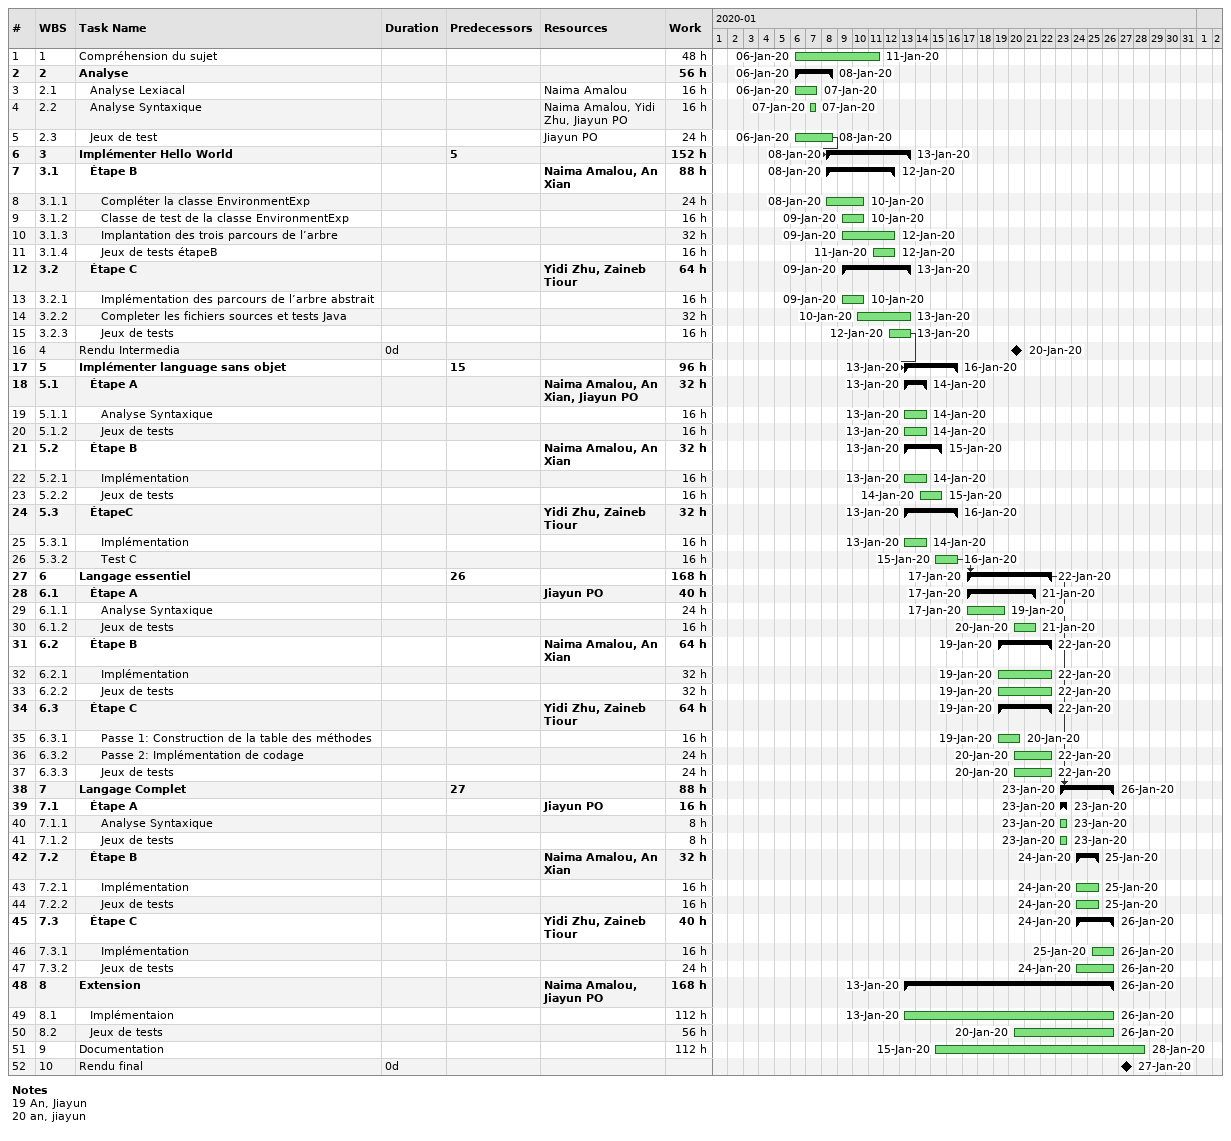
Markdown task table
| ID | WBS | Task | Duration | Start | Finish | Predecessors | Resources | Work (h) |
|---|---|---|---|---|---|---|---|---|
| 1 | 1 | Compréhension du sujet |  | 2020-01-06 | 2020-01-11 |  |  | 48 |
| 2 | 2 | **Analyse** |  | 2020-01-06 | 2020-01-08 |  |  | 56 |
| 3 | 2.1 | Analyse Lexiacal |  | 2020-01-06 | 2020-01-07 |  | Naima Amalou | 16 |
| 4 | 2.2 | Analyse Syntaxique |  | 2020-01-07 | 2020-01-07 |  | Naima Amalou, Yidi Zhu, Jiayun PO | 16 |
| 5 | 2.3 | Jeux de test |  | 2020-01-06 | 2020-01-08 |  | Jiayun PO | 24 |
| 6 | 3 | **Implémenter Hello World** |  | 2020-01-08 | 2020-01-13 | 5 |  | 152 |
| 7 | 3.1 | **Étape B** |  | 2020-01-08 | 2020-01-12 |  | Naima Amalou, An Xian | 88 |
| 8 | 3.1.1 | Compléter la classe EnvironmentExp |  | 2020-01-08 | 2020-01-10 |  |  | 24 |
| 9 | 3.1.2 | Classe de test de la classe EnvironmentExp |  | 2020-01-09 | 2020-01-10 |  |  | 16 |
| 10 | 3.1.3 | Implantation des trois parcours de l’arbre |  | 2020-01-09 | 2020-01-12 |  |  | 32 |
| 11 | 3.1.4 | Jeux de tests étapeB |  | 2020-01-11 | 2020-01-12 |  |  | 16 |
| 12 | 3.2 | **Étape C** |  | 2020-01-09 | 2020-01-13 |  | Yidi Zhu, Zaineb Tiour | 64 |
| 13 | 3.2.1 | Implémentation des parcours de l’arbre abstrait |  | 2020-01-09 | 2020-01-10 |  |  | 16 |
| 14 | 3.2.2 | Completer les fichiers sources et tests Java |  | 2020-01-10 | 2020-01-13 |  |  | 32 |
| 15 | 3.2.3 | Jeux de tests |  | 2020-01-12 | 2020-01-13 |  |  | 16 |
| 16 | 4 | Rendu Intermedia | 0d | 2020-01-20 | 2020-01-20 |  |  |  |
| 17 | 5 | **Implémenter language sans objet** |  | 2020-01-13 | 2020-01-16 | 15 |  | 96 |
| 18 | 5.1 | **Étape A** |  | 2020-01-13 | 2020-01-14 |  | Naima Amalou, An Xian, Jiayun PO | 32 |
| 19 | 5.1.1 | Analyse Syntaxique |  | 2020-01-13 | 2020-01-14 |  |  | 16 |
| 20 | 5.1.2 | Jeux de tests |  | 2020-01-13 | 2020-01-14 |  |  | 16 |
| 21 | 5.2 | **Étape B** |  | 2020-01-13 | 2020-01-15 |  | Naima Amalou, An Xian | 32 |
| 22 | 5.2.1 | Implémentation |  | 2020-01-13 | 2020-01-14 |  |  | 16 |
| 23 | 5.2.2 | Jeux de tests |  | 2020-01-14 | 2020-01-15 |  |  | 16 |
| 24 | 5.3 | **ÉtapeC** |  | 2020-01-13 | 2020-01-16 |  | Yidi Zhu, Zaineb Tiour | 32 |
| 25 | 5.3.1 | Implémentation |  | 2020-01-13 | 2020-01-14 |  |  | 16 |
| 26 | 5.3.2 | Test C |  | 2020-01-15 | 2020-01-16 |  |  | 16 |
| 27 | 6 | **Langage essentiel** |  | 2020-01-17 | 2020-01-22 | 26 |  | 168 |
| 28 | 6.1 | **Étape A** |  | 2020-01-17 | 2020-01-21 |  | Jiayun PO | 40 |
| 29 | 6.1.1 | Analyse Syntaxique |  | 2020-01-17 | 2020-01-19 |  |  | 24 |
| 30 | 6.1.2 | Jeux de tests |  | 2020-01-20 | 2020-01-21 |  |  | 16 |
| 31 | 6.2 | **Étape B** |  | 2020-01-19 | 2020-01-22 |  | Naima Amalou, An Xian | 64 |
| 32 | 6.2.1 | Implémentation |  | 2020-01-19 | 2020-01-22 |  |  | 32 |
| 33 | 6.2.2 | Jeux de tests |  | 2020-01-19 | 2020-01-22 |  |  | 32 |
| 34 | 6.3 | **Étape C** |  | 2020-01-19 | 2020-01-22 |  | Yidi Zhu, Zaineb Tiour | 64 |
| 35 | 6.3.1 | Passe 1: Construction de la table des méthodes |  | 2020-01-19 | 2020-01-20 |  |  | 16 |
| 36 | 6.3.2 | Passe 2: Implémentation de codage |  | 2020-01-20 | 2020-01-22 |  |  | 24 |
| 37 | 6.3.3 | Jeux de tests |  | 2020-01-20 | 2020-01-22 |  |  | 24 |
| 38 | 7 | **Langage Complet** |  | 2020-01-23 | 2020-01-26 | 27 |  | 88 |
| 39 | 7.1 | **Étape A** |  | 2020-01-23 | 2020-01-23 |  | Jiayun PO | 16 |
| 40 | 7.1.1 | Analyse Syntaxique |  | 2020-01-23 | 2020-01-23 |  |  | 8 |
| 41 | 7.1.2 | Jeux de tests |  | 2020-01-23 | 2020-01-23 |  |  | 8 |
| 42 | 7.2 | **Étape B** |  | 2020-01-24 | 2020-01-25 |  | Naima Amalou, An Xian | 32 |
| 43 | 7.2.1 | Implémentation |  | 2020-01-24 | 2020-01-25 |  |  | 16 |
| 44 | 7.2.2 | Jeux de tests |  | 2020-01-24 | 2020-01-25 |  |  | 16 |
| 45 | 7.3 | **Étape C** |  | 2020-01-24 | 2020-01-26 |  | Yidi Zhu, Zaineb Tiour | 40 |
| 46 | 7.3.1 | Implémentation |  | 2020-01-25 | 2020-01-26 |  |  | 16 |
| 47 | 7.3.2 | Jeux de tests |  | 2020-01-24 | 2020-01-26 |  |  | 24 |
| 48 | 8 | **Extension** |  | 2020-01-13 | 2020-01-26 |  | Naima Amalou, Jiayun PO | 168 |
| 49 | 8.1 | Implémentaion |  | 2020-01-13 | 2020-01-26 |  |  | 112 |
| 50 | 8.2 | Jeux de tests |  | 2020-01-20 | 2020-01-26 |  |  | 56 |
| 51 | 9 | Documentation |  | 2020-01-15 | 2020-01-28 |  |  | 112 |
| 52 | 10 | Rendu final | 0d | 2020-01-27 | 2020-01-27 |  |  |  |

Notes
- 19: An, Jiayun
- 20: an, jiayun
